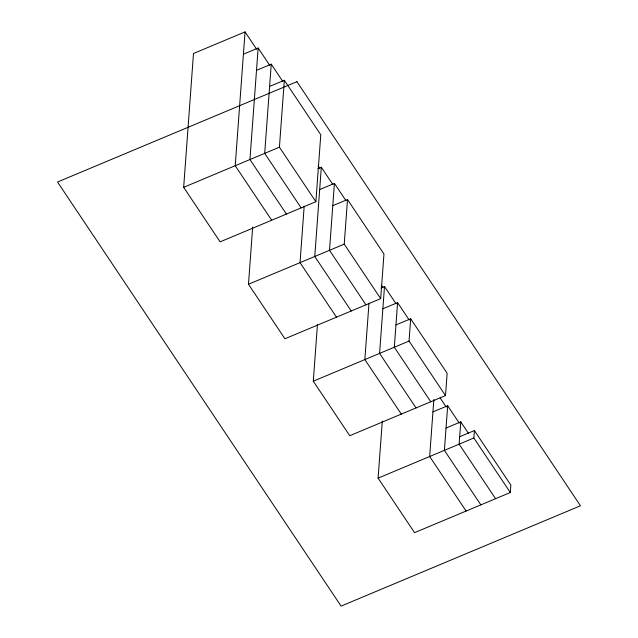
<?xml version="1.0" encoding="UTF-8"?>
<svg xmlns="http://www.w3.org/2000/svg" width="638" height="638" viewBox="0 0 638 638"><rect width="100%" height="100%" fill="white"/><g stroke="black" fill="none" stroke-linecap="round" stroke-linejoin="round"><path stroke-width="0.96" d="M269.603 86.457L284.333 80.284L320.786 134.809L315.874 201.72L220.118 241.85L183.664 187.317L193.489 53.512L245.048 31.9L256.651 49.246M245.048 31.9L235.223 165.713L271.684 220.238M243.413 54.198L258.143 48.025L249.952 159.54L286.414 214.065M332.773 205.691L347.511 199.519L383.964 254.044L380.687 298.648L284.931 338.778L248.477 284.253L252.68 227.016M256.508 70.332L271.238 64.159L264.69 153.367L301.144 207.892M315.874 201.72L279.42 147.187L284.333 80.284M304.182 206.146L300.035 262.649L336.497 317.174M317.852 168.719L321.321 167.268L314.765 256.476L351.227 311.001M395.951 324.933L410.681 318.761L447.142 373.286L445.499 395.584L349.744 435.714L313.29 381.189L317.437 324.694M319.686 189.566L334.416 183.393L329.503 250.295L365.957 304.82M380.687 298.648L344.233 244.123L347.511 199.519M368.995 303.082L364.848 359.577L401.31 414.11M381.03 287.953L384.499 286.502L379.578 353.404L416.04 407.929M459.671 436.735L474.401 430.562L510.863 485.087L510.312 492.52L414.556 532.65L378.103 478.125L382.29 421.056M382.856 308.8L397.586 302.627L394.316 347.231L430.77 401.757M445.499 395.584L409.046 341.059L410.681 318.761M433.856 399.444L429.661 456.513L466.123 511.038M432.939 411.909L447.669 405.736L444.391 450.34L480.853 504.865M446.034 428.042L460.764 421.862L459.129 444.168L495.582 498.693M510.312 492.52L473.859 437.995L474.401 430.562M183.664 187.317L279.42 147.187M248.477 284.253L344.233 244.123M313.29 381.189L409.046 341.059M378.103 478.125L473.859 437.995M271.238 64.159L282.841 81.505M258.143 48.025L269.746 65.379M334.416 183.393L346.011 200.739M321.321 167.268L332.916 184.613M318.171 166.008L319.829 168.488M397.586 302.627L409.189 319.981M384.499 286.502L396.094 303.847M381.341 285.242L382.999 287.722M460.764 421.862L468.499 433.433M447.669 405.736L459.272 423.09M440.1 397.873L446.177 406.956M296.917 81.688L57.532 182.013L341.083 606.1L580.468 505.775L296.917 81.688"/></g></svg>
